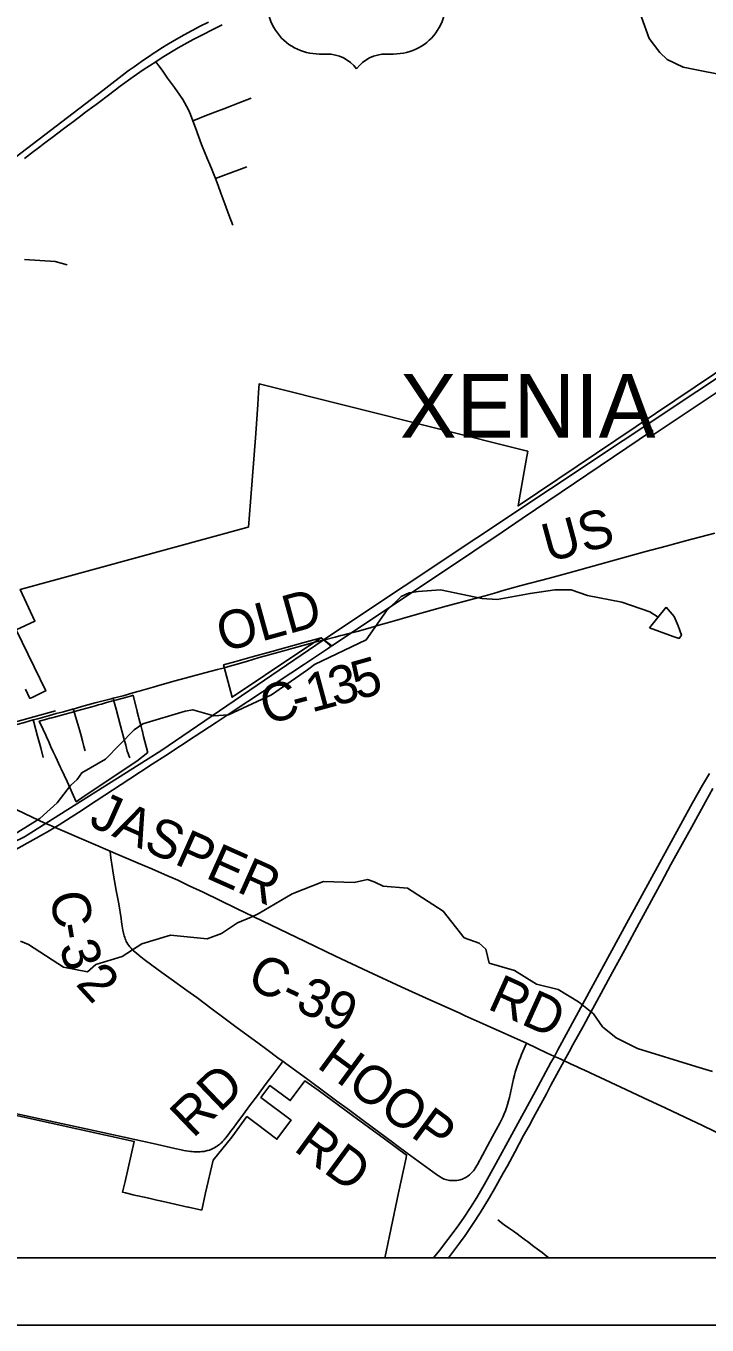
# Model space of a CAD drawing. Extents: x 0 to 41.6, y 0 to 22.
# Drawn here: x 6.821 to 7.833, y 14 to 15.929 of the extents above; entities that cross this region are included whole.
import ezdxf

# ---------------------------------------------------------------- set-up
doc = ezdxf.new("R2010")
doc.units = 0
for name, color, linetype in [('BR_P_Sub_Deep_Object', 7, 'Continuous'), ('BR_P_Sub_Foot_Object', 7, 'Continuous'), ('BR_P_Sub_Object', 7, 'Continuous'), ('GM_X_City_Street', 7, 'Continuous'), ('GM_X_Corporation', 7, 'Continuous'), ('GM_X_Corporation_Text', 7, 'Continuous'), ('GM_X_County_Road', 7, 'Continuous'), ('GM_X_Rail_Line', 7, 'Continuous'), ('GM_X_Township_Road', 7, 'Continuous'), ('GM_X_US_Route', 7, 'Continuous'), ('GM_X_US_Shield', 7, 'Continuous'), ('PF_X_Ground_Line', 7, 'Continuous'), ('SC_Scratch1', 7, 'Continuous')]:
    doc.layers.add(name, color=color, linetype=linetype)

msp = doc.modelspace()

# ---------------------------------------------------------------- linework, layer by layer
at = {"layer": 'BR_P_Sub_Object'}
for p, q in [((2.1, 14.1), (8.9, 14.1)), ((2, 14), (9, 14))]:
    msp.add_line(p, q, dxfattribs=at)
at = {"layer": 'GM_X_City_Street'}
msp.add_lwpolyline([(6.8467, 14.8427), (6.843, 14.857), (6.8384, 14.8748), (6.8327, 14.8955), (6.8319, 14.8986)], dxfattribs=at)
at = {"layer": 'GM_X_Corporation'}
for points in [[(3.2405, 16.0115), (3.1971, 15.3938), (3.1927, 15.3308), (3.192, 15.3197), (3.1859, 15.2329), (3.1853, 15.2249), (3.1331, 14.4791), (3.1201, 14.2793), (3.1124, 14.1942), (3.106, 14.1), (8.9, 14.1), (8.9, 17.5891)], [(6.8052, 15.7341), (6.9353, 15.8336), (6.9731, 15.8625), (6.9817, 15.8688), (6.993, 15.8767), (6.9991, 15.881), (7.0047, 15.8847), (7.0103, 15.8884), (7.0166, 15.8924), (7.0217, 15.8957), (7.0331, 15.9028), (7.0447, 15.9097), (7.0564, 15.9163), (7.0682, 15.9228), (7.0801, 15.9291), (7.0922, 15.9351)], [(6.8058, 14.7064), (6.8532, 14.7327), (6.8706, 14.7428), (6.8991, 14.7613), (6.9253, 14.7785), (6.9756, 14.8113), (7.0087, 14.8329), (7.0289, 14.8461), (7.0728, 14.8747), (7.1037, 14.8949), (7.1308, 14.9128), (7.2352, 14.9817), (7.2707, 15.0052), (7.275, 15.008), (7.2601, 15.0208), (7.2252, 14.9976), (7.1275, 14.9324), (7.1157, 14.9771), (7.1149, 14.9807), (7.1329, 14.9857), (7.1574, 14.9925), (7.1865, 15.0005), (7.2327, 15.0133), (7.2601, 15.0208), (7.2757, 15.0085), (7.4432, 15.1203), (7.5288, 15.1775), (7.5589, 15.1978), (7.7525, 15.3287), (7.7521, 15.321), (7.9867, 15.4778)], [(7.9609, 15.491), (7.5526, 15.2166), (7.5557, 15.2341), (7.5647, 15.2846), (7.567, 15.2978), (7.5647, 15.2984), (7.1677, 15.3977), (7.1669, 15.3852), (7.1657, 15.3672), (7.1626, 15.324), (7.1547, 15.2228), (7.1517, 15.1852), (7.1494, 15.1846), (6.8126, 15.0926), (6.8344, 15.0454), (6.8067, 15.0326), (6.8331, 14.9777), (6.8504, 14.9418), (6.8493, 14.9413), (6.8443, 14.9389), (6.8293, 14.9317), (6.8275, 14.9308), (6.827, 14.9306), (6.8205, 14.9442)], [(3.7199, 14.1), (7.3547, 14.1), (7.3566, 14.1088), (7.3616, 14.1325), (7.375, 14.1962), (7.3861, 14.2485), (7.3869, 14.2525), (7.3539, 14.2766), (7.3066, 14.3113), (7.2552, 14.3486), (7.2358, 14.3627), (7.2139, 14.3333), (7.1834, 14.3555), (7.1704, 14.338), (7.2152, 14.3042), (7.2114, 14.2992), (7.1942, 14.2759), (7.1633, 14.2992), (7.1494, 14.3096), (7.1269, 14.2792), (7.0991, 14.2448), (7.0881, 14.1962), (7.0824, 14.1706), (7.0629, 14.1748), (7.0618, 14.1751), (7.0424, 14.1795), (7.023, 14.1838), (7.0154, 14.1856), (7.0036, 14.1882), (6.9872, 14.192), (6.9842, 14.1926), (6.9825, 14.193), (6.9804, 14.1935), (6.9688, 14.1962), (6.9648, 14.1971), (6.9685, 14.213), (6.982, 14.2728), (6.6496, 14.3459)]]:
    msp.add_lwpolyline(points, dxfattribs=at)
msp.add_lwpolyline([(6.9708, 14.9327), (6.978, 14.9347), (6.9803, 14.9354), (6.9859, 14.9134), (6.9863, 14.9121), (6.9866, 14.9108), (6.9866, 14.9107), (6.9885, 14.9034), (6.989, 14.9014), (6.9903, 14.8961), (6.9922, 14.8887), (6.9936, 14.8832), (6.9941, 14.8813), (6.996, 14.874), (6.9978, 14.8666), (6.9997, 14.8593), (7.0016, 14.8518), (7.002, 14.8504), (6.9858, 14.8375), (6.9687, 14.8261), (6.9262, 14.7977), (6.9078, 14.7854), (6.8958, 14.7772), (6.8821, 14.807), (6.8733, 14.8261), (6.8721, 14.8288), (6.865, 14.8442), (6.8616, 14.8515), (6.8582, 14.8588), (6.8549, 14.8662), (6.8515, 14.8735), (6.8504, 14.8759), (6.8465, 14.8844), (6.8407, 14.8969), (6.8429, 14.8975), (6.8499, 14.8993), (6.8568, 14.9012), (6.8595, 14.9018), (6.8668, 14.9038), (6.8741, 14.9058), (6.8814, 14.9079), (6.8885, 14.9098), (6.8887, 14.9099), (6.8969, 14.9122), (6.9042, 14.9142), (6.9115, 14.9162), (6.9188, 14.9183), (6.9261, 14.9203), (6.9286, 14.921), (6.9334, 14.9223), (6.9407, 14.9244), (6.9482, 14.9264), (6.9562, 14.9287), (6.9635, 14.9307)], close=True, dxfattribs=at)
at = {"layer": 'GM_X_County_Road'}
for p, q in [((7.2614, 15.0168), (7.2806, 15.0217)), ((7.2806, 15.0217), (7.2892, 15.0239)), ((6.8493, 14.7455), (6.8558, 14.7427))]:
    msp.add_line(p, q, dxfattribs=at)
for points in [[(7.3057, 15.0281), (7.3132, 15.0301), (7.3293, 15.0346), (7.3455, 15.0392), (7.3622, 15.0439), (7.3962, 15.0539), (7.4243, 15.0618), (7.4458, 15.0678), (7.4867, 15.0787), (7.5035, 15.0832), (7.5208, 15.0881), (7.5286, 15.0903), (7.5573, 15.0981), (7.5994, 15.1093), (7.6264, 15.1166), (7.6748, 15.1301), (7.6958, 15.1358), (7.7318, 15.1457), (7.7407, 15.1482), (7.7725, 15.1569), (7.8013, 15.1645), (7.8452, 15.1761)], [(7.1171, 14.9765), (7.1298, 14.9801), (7.1488, 14.9854), (7.1678, 14.9912), (7.1773, 14.9939), (7.1861, 14.9964), (7.2077, 15.0021), (7.2185, 15.0051), (7.2382, 15.0106), (7.2507, 15.014)], [(7.2507, 15.014), (7.2604, 15.0166), (7.2614, 15.0168)], [(7.2892, 15.0239), (7.2921, 15.0246), (7.3048, 15.0278), (7.3057, 15.0281)], [(6.9507, 14.9309), (6.9654, 14.9347), (6.9797, 14.9389), (6.9891, 14.9416), (6.9997, 14.9446), (7.01, 14.9475), (7.0199, 14.9503), (7.0428, 14.9568), (7.063, 14.9622), (7.087, 14.9686), (7.106, 14.9735), (7.1162, 14.9763), (7.1171, 14.9765)], [(6.8319, 14.8986), (6.8388, 14.9004), (6.8559, 14.9052), (6.8661, 14.908), (6.8767, 14.9109), (6.8901, 14.9145), (6.8913, 14.9149)], [(6.8913, 14.9149), (6.8978, 14.9167), (6.9077, 14.9194), (6.9241, 14.9239), (6.9479, 14.9301), (6.9507, 14.9309)], [(6.7533, 14.8775), (6.7784, 14.8841), (6.7983, 14.8896), (6.8073, 14.8919), (6.8191, 14.8951), (6.8319, 14.8986)], [(6.639, 14.8457), (6.642, 14.8433), (6.6452, 14.8414), (6.6481, 14.8398), (6.6899, 14.8204), (6.7221, 14.8055), (6.7672, 14.7842), (6.8075, 14.7652), (6.8302, 14.7544), (6.8493, 14.7455)], [(6.8558, 14.7427), (6.8645, 14.7388), (6.9212, 14.7145), (6.9461, 14.7039)], [(6.9461, 14.7039), (6.9469, 14.6976), (6.9478, 14.6903), (6.9487, 14.6843), (6.9513, 14.6679), (6.9554, 14.6453), (6.9589, 14.6256), (6.9625, 14.6039), (6.9633, 14.5988), (6.9638, 14.5955), (6.9642, 14.5924), (6.9652, 14.5866), (6.9666, 14.5798), (6.9671, 14.5778), (6.9678, 14.5757), (6.9685, 14.5737), (6.9693, 14.5717), (6.9701, 14.5698), (6.9711, 14.5679), (6.9724, 14.5658), (6.9738, 14.5637), (6.9755, 14.5617), (6.9773, 14.5596), (6.979, 14.5578), (6.9811, 14.5559), (6.9853, 14.5521), (6.9895, 14.5487), (6.997, 14.543), (7.0083, 14.5347), (7.023, 14.5237), (7.0367, 14.5135), (7.0601, 14.4969), (7.0749, 14.4862), (7.0978, 14.4692), (7.1153, 14.4563), (7.1332, 14.4429), (7.1678, 14.4174), (7.1772, 14.4105), (7.1977, 14.3954), (7.2028, 14.3918)], [(6.9461, 14.7039), (6.9543, 14.7004), (6.9879, 14.6861), (7.008, 14.6775), (7.0268, 14.6693), (7.0466, 14.6605), (7.0638, 14.6525), (7.0845, 14.6427), (7.1339, 14.6187), (7.1978, 14.5879), (7.2359, 14.5695), (7.2811, 14.5477), (7.3297, 14.5251), (7.379, 14.5024), (7.4212, 14.4832), (7.4648, 14.4635), (7.474, 14.4594)], [(7.474, 14.4594), (7.5051, 14.4454), (7.565, 14.4184), (7.5958, 14.4039)], [(7.3878, 14.2552), (7.4312, 14.2235), (7.4341, 14.2215), (7.4366, 14.2199), (7.4385, 14.2189), (7.4409, 14.2176), (7.4427, 14.2168), (7.4449, 14.2159), (7.4468, 14.2154), (7.4489, 14.2149), (7.4508, 14.2146), (7.453, 14.2145), (7.4548, 14.2144), (7.4571, 14.2144), (7.4592, 14.2145), (7.4615, 14.2147), (7.4641, 14.2151), (7.4663, 14.2156), (7.4681, 14.2162), (7.4698, 14.2168), (7.4717, 14.2177), (7.4737, 14.2186), (7.4764, 14.2201), (7.4779, 14.2211), (7.4802, 14.223), (7.4814, 14.2239), (7.4825, 14.225), (7.4839, 14.2265), (7.4861, 14.2291), (7.4876, 14.2311), (7.489, 14.233), (7.4922, 14.2383), (7.4999, 14.2525), (7.5146, 14.2799), (7.5257, 14.3), (7.528, 14.3045), (7.5301, 14.3088), (7.5321, 14.3136), (7.5338, 14.318), (7.5353, 14.3224), (7.5369, 14.3274), (7.5384, 14.3328), (7.5397, 14.3381), (7.5458, 14.3654), (7.5472, 14.3711), (7.5485, 14.3757), (7.5498, 14.3801), (7.5512, 14.3846), (7.5525, 14.3886), (7.5541, 14.3931), (7.556, 14.3975), (7.5578, 14.4018), (7.565, 14.4184)], [(7.5958, 14.4039), (7.6003, 14.4018), (7.6065, 14.399), (7.6115, 14.3967), (7.6162, 14.3946), (7.6211, 14.3924), (7.6265, 14.3899), (7.6303, 14.3881)], [(7.2028, 14.3918), (7.2072, 14.3885), (7.2382, 14.3659)], [(7.6303, 14.3881), (7.6361, 14.3854), (7.6394, 14.3839), (7.6456, 14.3811), (7.6467, 14.3806), (7.6512, 14.3786), (7.667, 14.3713), (7.7126, 14.35), (7.739, 14.3376), (7.7723, 14.3221), (7.8003, 14.3087), (7.8267, 14.2961), (7.8604, 14.2802), (7.8961, 14.2634), (7.9389, 14.2432), (7.9528, 14.2364)], [(7.2382, 14.3659), (7.2693, 14.3428), (7.2833, 14.3324), (7.2984, 14.3215), (7.3223, 14.3038), (7.3452, 14.2867), (7.3677, 14.27)], [(7.3677, 14.27), (7.3702, 14.2682), (7.3878, 14.2552)]]:
    msp.add_lwpolyline(points, dxfattribs=at)
at = {"layer": 'GM_X_Rail_Line'}
for points in [[(6.7584, 14.696), (6.8189, 14.725), (7.0218, 14.8526), (7.2737, 15.0247), (8.0357, 15.531), (8.3134, 15.7234), (8.7737, 16.0289), (8.9, 16.1128)], [(5.7003, 14.7341), (6.0252, 14.7714), (6.3426, 14.8086), (6.6302, 14.8471), (6.8649, 14.9124)]]:
    msp.add_lwpolyline(points, dxfattribs=at)
at = {"layer": 'GM_X_Township_Road'}
for points in [[(7.0691, 15.7885), (7.0656, 15.7981), (7.0627, 15.8049), (7.0599, 15.8104), (7.0569, 15.8158), (7.0543, 15.82), (7.0498, 15.8267), (7.0417, 15.8378), (7.0315, 15.8519), (7.0273, 15.858), (7.0234, 15.8636), (7.0185, 15.8701), (7.0139, 15.8762)], [(7.0691, 15.7885), (7.0758, 15.7911), (7.085, 15.7948), (7.1019, 15.8013), (7.1151, 15.8065), (7.1267, 15.8109), (7.1363, 15.8145), (7.156, 15.8222)], [(7.1028, 15.7027), (7.0977, 15.7153), (7.0944, 15.7237), (7.091, 15.7317), (7.0821, 15.7535), (7.073, 15.778), (7.0691, 15.7885)], [(7.1028, 15.7027), (7.1187, 15.7086), (7.1374, 15.7157), (7.1495, 15.7202)], [(7.1286, 15.6335), (7.1228, 15.649), (7.1167, 15.6652), (7.1107, 15.6811), (7.1067, 15.6922), (7.1028, 15.7027)], [(6.909, 14.8528), (6.9073, 14.8591), (6.9051, 14.8674), (6.9025, 14.8769), (6.8995, 14.8876), (6.8963, 14.8988), (6.8921, 14.9122), (6.8913, 14.9149)], [(6.9753, 14.8426), (6.9739, 14.8457), (6.9728, 14.8486), (6.9716, 14.8524), (6.9693, 14.861), (6.9669, 14.8697), (6.9617, 14.8899), (6.9552, 14.9145), (6.9514, 14.9283), (6.9507, 14.9309)], [(7.1783, 14.3587), (7.1881, 14.3718), (7.1997, 14.3876), (7.2028, 14.3918)], [(7.1651, 14.341), (7.17, 14.3476), (7.1783, 14.3587)], [(6.64, 14.3504), (6.6614, 14.3457), (6.7042, 14.3363), (6.7697, 14.3218), (6.8188, 14.3111), (6.8577, 14.3028), (6.908, 14.2917), (6.9511, 14.2824), (6.9828, 14.2756)], [(7.1443, 14.313), (7.1536, 14.3255), (7.1651, 14.341)], [(7.0965, 14.261), (7.0973, 14.2614), (7.0988, 14.2621), (7.1003, 14.2629), (7.1017, 14.2636), (7.1042, 14.2651), (7.106, 14.2663), (7.1077, 14.2675), (7.1091, 14.2687), (7.1109, 14.2702), (7.1121, 14.2712), (7.1134, 14.2724), (7.1143, 14.2734), (7.1155, 14.2748), (7.1168, 14.2763), (7.1179, 14.2777), (7.1201, 14.2805), (7.1267, 14.2893), (7.1295, 14.293), (7.1332, 14.298), (7.1443, 14.313)], [(6.9828, 14.2756), (7.0103, 14.2695), (7.0422, 14.2623), (7.0519, 14.2601), (7.0558, 14.2593), (7.059, 14.2587), (7.0627, 14.2581), (7.0655, 14.2578), (7.0683, 14.2575), (7.0705, 14.2573), (7.0727, 14.2572), (7.0751, 14.2571), (7.0776, 14.2572), (7.0799, 14.2573), (7.0825, 14.2575), (7.0842, 14.2577), (7.0858, 14.2579), (7.0875, 14.2582), (7.0889, 14.2585), (7.0905, 14.259), (7.0921, 14.2594), (7.0937, 14.2599), (7.0958, 14.2607), (7.0965, 14.261)], [(7.5224, 14.156), (7.532, 14.149), (7.5386, 14.1444), (7.5456, 14.1393), (7.5511, 14.1353), (7.5555, 14.1319), (7.5635, 14.126), (7.5665, 14.1238), (7.576, 14.1168), (7.5815, 14.1127), (7.5884, 14.1075), (7.5944, 14.103), (7.5984, 14.1)]]:
    msp.add_lwpolyline(points, dxfattribs=at)
at = {"layer": 'GM_X_US_Route'}
for points in [[(6.819, 15.7326), (6.8235, 15.736), (6.8279, 15.7394), (6.8323, 15.7427), (6.8358, 15.7454), (6.8417, 15.7498), (6.8467, 15.7536), (6.8506, 15.7566), (6.8526, 15.7581), (6.86, 15.7637), (6.8769, 15.7764), (6.8829, 15.7809), (6.8864, 15.7834), (6.8919, 15.7875), (6.8963, 15.7909), (6.9002, 15.7939), (6.9096, 15.8011), (6.922, 15.8103), (6.9255, 15.8129), (6.9315, 15.8174), (6.9419, 15.8252), (6.9479, 15.8297), (6.9508, 15.8319), (6.9543, 15.8345), (6.9612, 15.8398), (6.9802, 15.8538), (6.9952, 15.864), (7.0139, 15.8762), (7.0236, 15.8824), (7.0474, 15.8969), (7.0695, 15.9091), (7.1126, 15.9308)], [(7.6118, 14.4086), (7.7169, 14.6016), (7.7943, 14.744), (7.8117, 14.7756), (7.8268, 14.802), (7.837, 14.8191)], [(7.6259, 14.4013), (7.6284, 14.4058), (7.634, 14.4162), (7.6497, 14.4445), (7.6607, 14.4646), (7.6697, 14.4809), (7.6931, 14.5241), (7.7112, 14.5574), (7.7326, 14.5966), (7.7656, 14.6579), (7.7799, 14.6841), (7.8039, 14.7276), (7.8108, 14.7401), (7.8312, 14.7772), (7.8423, 14.7966)], [(7.4271, 14.1), (7.4358, 14.1107), (7.4484, 14.1269), (7.4621, 14.1454), (7.4714, 14.1586), (7.4821, 14.1747), (7.4913, 14.1895), (7.5021, 14.2083), (7.5198, 14.2405), (7.5433, 14.2829), (7.5785, 14.3472), (7.6015, 14.3898), (7.6065, 14.399), (7.6118, 14.4086)], [(7.4491, 14.1), (7.4565, 14.1096), (7.4654, 14.1215), (7.4738, 14.1331), (7.4867, 14.1521), (7.4962, 14.1667), (7.5034, 14.1782), (7.5102, 14.1894), (7.5176, 14.2023), (7.5306, 14.2256), (7.5367, 14.2365), (7.5476, 14.2567), (7.5609, 14.2813), (7.5689, 14.296), (7.5756, 14.308), (7.5946, 14.3435), (7.6015, 14.3561), (7.6097, 14.3714), (7.6211, 14.3924), (7.6259, 14.4013)]]:
    msp.add_lwpolyline(points, dxfattribs=at)
at = {"layer": 'GM_X_US_Shield'}
for p, q in [((7.2575, 15.8877), (7.2685, 15.8877)), ((7.3564, 15.8877), (7.3674, 15.8877))]:
    msp.add_line(p, q, dxfattribs=at)
for centre, radius, start, end in [((7.2567, 15.9646), 0.0769, 154.8319, 270.6383), ((7.3683, 15.9646), 0.0769, 269.3617, 25.1681), ((7.2685, 15.8328), 0.0549, 36.8699, 90), ((7.3564, 15.8328), 0.0549, 90, 143.1301)]:
    msp.add_arc(centre, radius, start, end, dxfattribs=at)
at = {"layer": 'PF_X_Ground_Line'}
for points in [[(7.6628, 16.099), (7.7102, 16.0369), (7.7213, 16.0048), (7.736, 15.9422), (7.7475, 15.9108), (7.7631, 15.89), (7.7742, 15.8795), (7.7979, 15.868), (7.8754, 15.8528), (7.9436, 15.8233), (8.0076, 15.7825), (8.0415, 15.7677), (8.0614, 15.7567), (8.0688, 15.7451), (8.0866, 15.6661), (8.1067, 15.6106), (8.1107, 15.6011), (8.122, 15.5807)], [(6.8189, 15.5824), (6.8644, 15.5795), (6.8821, 15.5746)], [(6.7946, 14.7229), (6.8418, 14.7525), (6.8673, 14.7756), (6.8875, 14.8015), (6.8971, 14.8104), (6.9041, 14.8202), (6.9394, 14.8405), (6.9819, 14.8842), (6.995, 14.8931), (7.0575, 14.9118), (7.069, 14.9139), (7.1003, 14.905), (7.122, 14.9062), (7.1859, 14.9362), (7.2397, 14.9729), (7.2501, 14.9811), (7.327, 15.0178), (7.357, 15.0606), (7.379, 15.0819), (7.3905, 15.0874), (7.4042, 15.0895), (7.4373, 15.0919), (7.4986, 15.0791), (7.5217, 15.0776), (7.5705, 15.0866), (7.6074, 15.0917), (7.6313, 15.0917), (7.6558, 15.0836), (7.7066, 15.0736), (7.7485, 15.0592), (7.7609, 15.0514)], [(6.8129, 14.5702), (6.8249, 14.565), (6.8771, 14.5314), (6.9127, 14.5247), (6.9247, 14.5352), (6.964, 14.5474), (6.9932, 14.5663), (7.0359, 14.5792), (7.0905, 14.5737), (7.1115, 14.5817), (7.1357, 14.5973), (7.1556, 14.6057), (7.1663, 14.6108), (7.2169, 14.6404), (7.2636, 14.6586), (7.3087, 14.6574), (7.3289, 14.6616), (7.3387, 14.6584), (7.3519, 14.6517), (7.3883, 14.6488), (7.4413, 14.6148), (7.4725, 14.5752), (7.4947, 14.5672), (7.5045, 14.5583), (7.5098, 14.5376), (7.5472, 14.5267), (7.5799, 14.506), (7.612, 14.4983), (7.6425, 14.4802), (7.6646, 14.4624), (7.6783, 14.4428), (7.6985, 14.4265), (7.7301, 14.4107), (7.817, 14.3841), (7.8415, 14.3765)]]:
    msp.add_lwpolyline(points, dxfattribs=at)
at = {"layer": 'SC_Scratch1'}
for points in [[(7.748, 15.0357), (7.7831, 15.0225), (7.7922, 15.0197), (7.7953, 15.0246), (7.7906, 15.0384), (7.7848, 15.0522), (7.7729, 15.066)], [(7.7729, 15.066), (7.748, 15.0357)]]:
    msp.add_lwpolyline(points, dxfattribs=at)

# ---------------------------------------------------------------- texts
at = {"layer": 'BR_P_Sub_Deep_Object'}
msp.add_text('RD', height=0.05682, rotation=43.9196, dxfattribs=at).set_placement((7.0695, 14.2762))
at = {"layer": 'BR_P_Sub_Foot_Object'}
for s, height, rotation, p in [('US', 0.05682, 15.2079, (7.5974, 15.1325)), ('OLD', 0.05682, 15.4872, (7.1139, 14.9991)), ('5', 0.0568, 15.8144, (7.3139, 14.9282)), ('3', 0.0568, 15.2831, (7.2796, 14.9188)), ('C', 0.0568, 15.0908, (7.178, 14.8914)), ('1', 0.0568, 15.1414, (7.2457, 14.9096)), ('-', 0.0568, 15.105, (7.2231, 14.9035)), ('JASPER', 0.05682, 335.9366, (6.9127, 14.7424)), ('C', 0.0568, 279.0138, (6.8566, 14.6405)), ('-', 0.0568, 279.5077, (6.864, 14.5939)), ('3', 0.0568, 287.3772, (6.8699, 14.5626)), ('C-39', 0.05682, 334.6489, (7.1469, 14.5033)), ('2', 0.0568, 312.4316, (6.8937, 14.5058)), ('RD', 0.05682, 335.6359, (7.5052, 14.4704)), ('HOOP', 0.05682, 323.6777, (7.2517, 14.3838)), ('RD', 0.05682, 323.7226, (7.2173, 14.2602))]:
    msp.add_text(s, height=height, rotation=rotation, dxfattribs=at).set_placement(p)
at = {"layer": 'GM_X_Corporation_Text'}
msp.add_text('XENIA', height=0.0947, rotation=0, dxfattribs=at).set_placement((7.3769, 15.3177))

doc.saveas('drawing.dxf')
